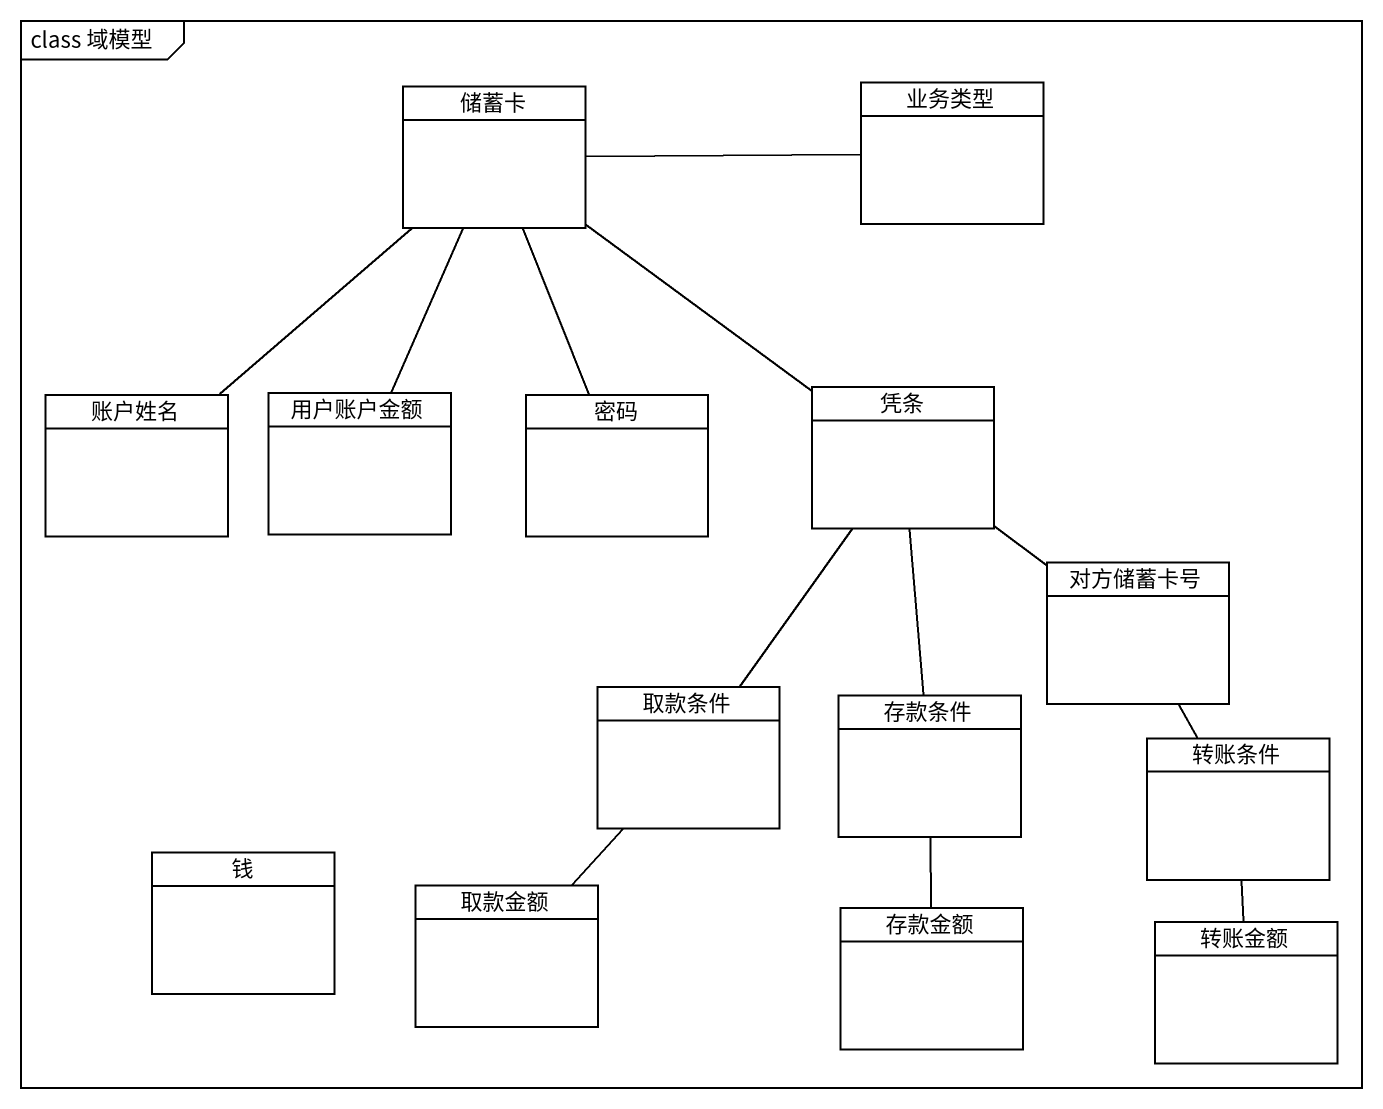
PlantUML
@startuml
mainframe class 域模型
hide circle
hide empty members
class 储蓄卡
class 业务类型
class 凭条
class 账户姓名
class 用户账户金额
class 密码
class 对方储蓄卡号
class 取款条件
class 存款条件
class 转账条件
class 钱
class 取款金额
class 存款金额
class 转账金额
储蓄卡 -right- 业务类型
储蓄卡 -- 凭条
储蓄卡 -- 账户姓名
储蓄卡 -- 用户账户金额
储蓄卡 -- 密码
凭条 -- 对方储蓄卡号
凭条 -- 取款条件
凭条 -- 存款条件
对方储蓄卡号 -- 转账条件
取款条件 -- 取款金额
存款条件 -- 存款金额
转账条件 -- 转账金额
@enduml
